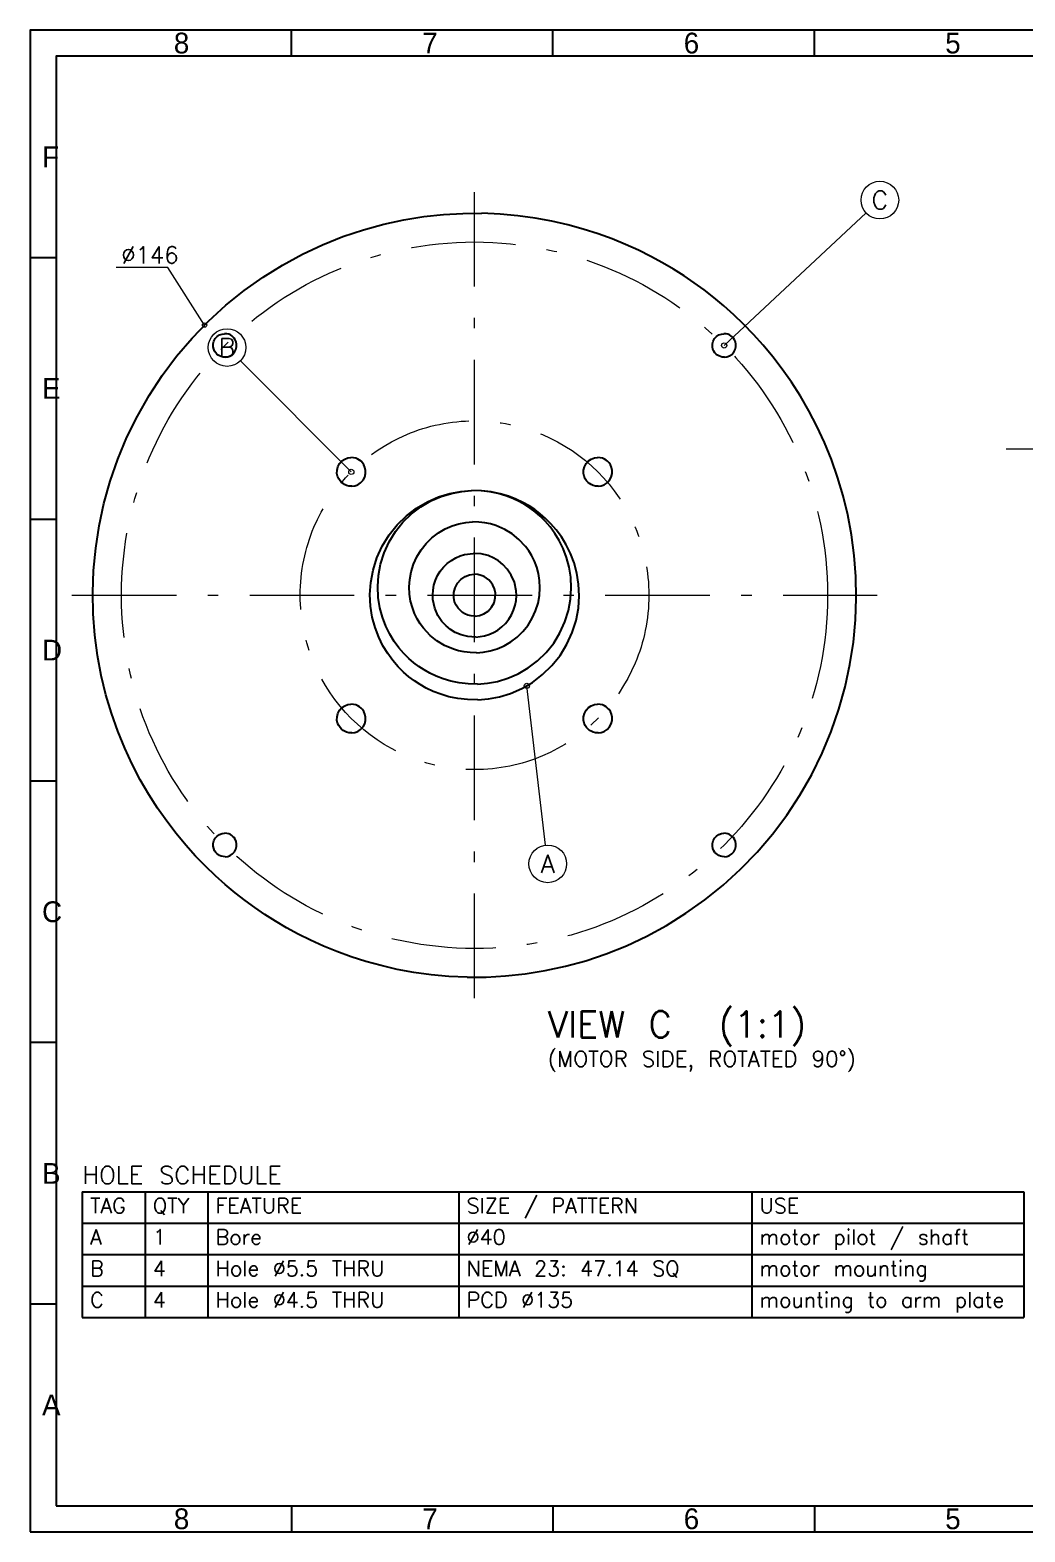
# Model space of a CAD drawing. Header units: millimetres. Extents: x 15 to 416, y 5 to 292.
# Drawn here: x 15 to 205.3, y 5 to 292 of the extents above; entities that cross this region are included whole.
import ezdxf
from ezdxf.enums import TextEntityAlignment as Align

# ---------------------------------------------------------------- set-up
doc = ezdxf.new("R2010")
doc.units = ezdxf.units.MM
doc.linetypes.add('CENTER', pattern=[34, 20, -6, 2, -6])
for name, color, linetype, lineweight in [('CENTER', 7, 'CENTER', 18), ('DIM', 7, 'Continuous', 18), ('FORMAT', 7, 'Continuous', 30), ('NOTES', 7, 'Continuous', 18), ('VISIBLE', 7, 'Continuous', 30)]:
    doc.layers.add(name, color=color, linetype=linetype, lineweight=lineweight)
doc.styles.add('SLDTEXTSTYLE0', font='txt.shx')

msp = doc.modelspace()

# ---------------------------------------------------------------- linework, layer by layer
at = {"layer": 'CENTER'}
for p, q in [((100, 107), (100, 261)), ((201.65, 212), (322.35, 212)), ((23, 184), (177, 184))]:
    msp.add_line(p, q, dxfattribs=at)
for radius in [67.5, 33.33]:
    msp.add_circle((100, 184), radius, dxfattribs=at)
at = {"layer": 'DIM'}
for p, q in [((174.868, 257.044), (147.73, 231.73)), ((41.381, 246.619), (31.445, 246.619)), ((48.381, 235.619), (41.381, 246.619)), ((55.216, 228.784), (76.432, 207.568)), ((113.579, 136.245), (110, 166.679))]:
    msp.add_line(p, q, dxfattribs=at)
for centre, radius in [((177.5, 259.5), 3.6), ((48.381, 235.619), 0.4), ((52.67, 231.33), 3.6), ((147.73, 231.73), 0.5), ((76.432, 207.568), 0.5), ((110, 166.679), 0.5), ((114, 132.67), 3.6)]:
    msp.add_circle(centre, radius, dxfattribs=at)
at = {"layer": 'FORMAT'}
for p, q in [((65, 287), (65, 292)), ((115, 287), (115, 292)), ((165, 287), (165, 292)), ((20, 248.5), (15, 248.5)), ((20, 198.5), (15, 198.5)), ((20, 148.5), (15, 148.5)), ((20, 98.5), (15, 98.5)), ((25, 70), (205, 70)), ((25, 70), (25, 46)), ((37, 70), (37, 46)), ((49, 70), (49, 46)), ((97, 70), (97, 46)), ((153, 70), (153, 46)), ((205, 70), (205, 46)), ((25, 64), (205, 64)), ((25, 58), (205, 58)), ((25, 52), (205, 52)), ((20, 48.5), (15, 48.5)), ((25, 46), (205, 46)), ((65, 10), (65, 5)), ((115, 10), (115, 5)), ((165, 10), (165, 5))]:
    msp.add_line(p, q, dxfattribs=at)
for points in [[(15, 5), (415, 5), (415, 292), (15, 292)], [(20, 10), (410, 10), (410, 287), (20, 287)]]:
    msp.add_lwpolyline(points, close=True, dxfattribs=at)
at = {"layer": 'VISIBLE'}
for p, q in [((82.637, 254.905), (86.505, 255.742)), ((86.505, 255.742), (90.329, 256.357)), ((90.329, 256.357), (94.092, 256.761)), ((94.092, 256.761), (97.781, 256.966)), ((97.781, 256.966), (101.385, 256.987)), ((104.893, 256.836), (101.385, 256.987)), ((108.299, 256.527), (104.893, 256.836)), ((111.594, 256.073), (108.299, 256.527)), ((114.776, 255.489), (111.594, 256.073)), ((117.84, 254.787), (114.776, 255.489)), ((74.836, 252.526), (78.741, 253.836)), ((78.741, 253.836), (82.637, 254.905)), ((120.784, 253.979), (117.84, 254.787)), ((123.607, 253.077), (120.784, 253.979)), ((126.31, 252.094), (123.607, 253.077)), ((67.087, 249.159), (70.944, 250.968)), ((70.944, 250.968), (74.836, 252.526)), ((128.893, 251.039), (126.31, 252.094)), ((131.358, 249.922), (128.893, 251.039)), ((133.708, 248.752), (131.358, 249.922)), ((59.568, 244.78), (63.286, 247.096)), ((63.286, 247.096), (67.087, 249.159)), ((135.944, 247.538), (133.708, 248.752)), ((138.069, 246.287), (135.944, 247.538)), ((55.955, 242.215), (59.568, 244.78)), ((140.089, 245.007), (138.069, 246.287)), ((142.005, 243.704), (140.089, 245.007)), ((52.472, 239.409), (55.955, 242.215)), ((143.878, 242.341), (142.005, 243.704)), ((145.765, 240.873), (143.878, 242.341)), ((49.143, 236.37), (52.472, 239.409)), ((147.66, 239.295), (145.765, 240.873)), ((149.558, 237.6), (147.66, 239.295)), ((45.99, 233.112), (49.143, 236.37)), ((151.453, 235.784), (149.558, 237.6)), ((153.337, 233.841), (151.453, 235.784)), ((43.035, 229.651), (45.99, 233.112)), ((50.037, 232.006), (50.168, 232.532)), ((50.168, 232.532), (50.43, 233.025)), ((50.43, 233.025), (50.805, 233.438)), ((50.805, 233.438), (51.256, 233.738)), ((51.256, 233.738), (51.735, 233.915)), ((51.735, 233.915), (52.202, 233.979)), ((52.627, 233.951), (52.202, 233.979)), ((52.998, 233.859), (52.627, 233.951)), ((53.309, 233.726), (52.998, 233.859)), ((53.565, 233.57), (53.309, 233.726)), ((53.797, 233.382), (53.565, 233.57)), ((54.028, 233.134), (53.797, 233.382)), ((54.24, 232.817), (54.028, 233.134)), ((54.41, 232.425), (54.24, 232.817)), ((145.497, 232.006), (145.628, 232.532)), ((145.628, 232.532), (145.89, 233.025)), ((145.89, 233.025), (146.265, 233.438)), ((146.265, 233.438), (146.716, 233.738)), ((146.716, 233.738), (147.195, 233.915)), ((147.195, 233.915), (147.662, 233.979)), ((148.087, 233.951), (147.662, 233.979)), ((148.458, 233.859), (148.087, 233.951)), ((148.769, 233.726), (148.458, 233.859)), ((149.025, 233.57), (148.769, 233.726)), ((149.257, 233.382), (149.025, 233.57)), ((149.488, 233.134), (149.257, 233.382)), ((149.7, 232.817), (149.488, 233.134)), ((149.87, 232.425), (149.7, 232.817)), ((155.203, 231.767), (153.337, 233.841)), ((40.296, 226.005), (43.035, 229.651)), ((50.032, 231.495), (50.037, 232.006)), ((50.13, 231.035), (50.032, 231.495)), ((50.3, 230.643), (50.13, 231.035)), ((50.512, 230.326), (50.3, 230.643)), ((50.743, 230.078), (50.512, 230.326)), ((50.975, 229.89), (50.743, 230.078)), ((51.231, 229.734), (50.975, 229.89)), ((51.542, 229.601), (51.231, 229.734)), ((51.913, 229.509), (51.542, 229.601)), ((52.805, 229.545), (53.284, 229.722)), ((53.284, 229.722), (53.735, 230.022)), ((53.735, 230.022), (54.11, 230.435)), ((54.11, 230.435), (54.372, 230.928)), ((54.372, 230.928), (54.503, 231.454)), ((54.508, 231.965), (54.41, 232.425)), ((54.503, 231.454), (54.508, 231.965)), ((145.492, 231.495), (145.497, 232.006)), ((145.59, 231.035), (145.492, 231.495)), ((145.76, 230.643), (145.59, 231.035)), ((145.972, 230.326), (145.76, 230.643)), ((146.203, 230.078), (145.972, 230.326)), ((146.435, 229.89), (146.203, 230.078)), ((146.691, 229.734), (146.435, 229.89)), ((147.002, 229.601), (146.691, 229.734)), ((147.373, 229.509), (147.002, 229.601)), ((148.265, 229.545), (148.744, 229.722)), ((148.744, 229.722), (149.195, 230.022)), ((149.195, 230.022), (149.57, 230.435)), ((149.57, 230.435), (149.832, 230.928)), ((149.832, 230.928), (149.963, 231.454)), ((149.968, 231.965), (149.87, 232.425)), ((149.963, 231.454), (149.968, 231.965)), ((157.042, 229.555), (155.203, 231.767)), ((52.338, 229.481), (51.913, 229.509)), ((52.338, 229.481), (52.805, 229.545)), ((147.798, 229.481), (147.373, 229.509)), ((147.798, 229.481), (148.265, 229.545)), ((158.844, 227.202), (157.042, 229.555)), ((160.599, 224.704), (158.844, 227.202)), ((37.789, 222.195), (40.296, 226.005)), ((162.295, 222.057), (160.599, 224.704)), ((35.53, 218.244), (37.789, 222.195)), ((163.92, 219.26), (162.295, 222.057)), ((33.529, 214.176), (35.53, 218.244)), ((165.46, 216.312), (163.92, 219.26)), ((166.901, 213.211), (165.46, 216.312)), ((31.793, 210.016), (33.529, 214.176)), ((168.228, 209.96), (166.901, 213.211)), ((30.328, 205.79), (31.793, 210.016)), ((74.181, 209.152), (74.64, 209.657)), ((74.64, 209.657), (75.19, 210.025)), ((75.19, 210.025), (75.776, 210.241)), ((75.776, 210.241), (76.346, 210.319)), ((76.867, 210.285), (76.346, 210.319)), ((77.319, 210.172), (76.867, 210.285)), ((77.7, 210.009), (77.319, 210.172)), ((78.012, 209.819), (77.7, 210.009)), ((78.297, 209.589), (78.012, 209.819)), ((78.579, 209.286), (78.297, 209.589)), ((121.321, 209.152), (121.78, 209.657)), ((121.78, 209.657), (122.33, 210.025)), ((122.33, 210.025), (122.916, 210.241)), ((122.916, 210.241), (123.486, 210.319)), ((124.007, 210.285), (123.486, 210.319)), ((124.459, 210.172), (124.007, 210.285)), ((124.84, 210.009), (124.459, 210.172)), ((125.152, 209.819), (124.84, 210.009)), ((125.437, 209.589), (125.152, 209.819)), ((125.719, 209.286), (125.437, 209.589)), ((169.426, 206.561), (168.228, 209.96)), ((73.695, 207.283), (73.701, 207.908)), ((73.815, 206.72), (73.695, 207.283)), ((73.701, 207.908), (73.861, 208.55)), ((74.022, 206.242), (73.815, 206.72)), ((73.861, 208.55), (74.181, 209.152)), ((78.838, 208.898), (78.579, 209.286)), ((79.045, 208.42), (78.838, 208.898)), ((78.999, 206.59), (79.159, 207.232)), ((79.165, 207.857), (79.045, 208.42)), ((79.159, 207.232), (79.165, 207.857)), ((120.835, 207.283), (120.841, 207.908)), ((120.955, 206.72), (120.835, 207.283)), ((120.841, 207.908), (121.001, 208.55)), ((121.162, 206.242), (120.955, 206.72)), ((121.001, 208.55), (121.321, 209.152)), ((125.978, 208.898), (125.719, 209.286)), ((126.185, 208.42), (125.978, 208.898)), ((126.139, 206.59), (126.299, 207.232)), ((126.305, 207.857), (126.185, 208.42)), ((126.299, 207.232), (126.305, 207.857)), ((29.134, 201.523), (30.328, 205.79)), ((74.281, 205.854), (74.022, 206.242)), ((74.563, 205.551), (74.281, 205.854)), ((74.848, 205.321), (74.563, 205.551)), ((75.16, 205.131), (74.848, 205.321)), ((75.541, 204.968), (75.16, 205.131)), ((75.993, 204.855), (75.541, 204.968)), ((76.514, 204.821), (75.993, 204.855)), ((76.514, 204.821), (77.084, 204.899)), ((77.084, 204.899), (77.67, 205.115)), ((77.67, 205.115), (78.22, 205.483)), ((78.22, 205.483), (78.679, 205.988)), ((78.679, 205.988), (78.999, 206.59)), ((95.243, 203.426), (97.35, 203.824)), ((95.6, 203.469), (97.549, 203.837)), ((97.35, 203.824), (99.392, 203.991)), ((97.549, 203.837), (99.422, 203.99)), ((101.341, 203.955), (99.392, 203.991)), ((102.938, 203.765), (101.256, 203.957)), ((103.177, 203.746), (101.341, 203.955)), ((121.421, 205.854), (121.162, 206.242)), ((121.703, 205.551), (121.421, 205.854)), ((121.988, 205.321), (121.703, 205.551)), ((122.3, 205.131), (121.988, 205.321)), ((122.681, 204.968), (122.3, 205.131)), ((123.133, 204.855), (122.681, 204.968)), ((123.654, 204.821), (123.133, 204.855)), ((123.654, 204.821), (124.224, 204.899)), ((124.224, 204.899), (124.81, 205.115)), ((124.81, 205.115), (125.36, 205.483)), ((125.36, 205.483), (125.819, 205.988)), ((125.819, 205.988), (126.139, 206.59)), ((170.479, 203.019), (169.426, 206.561)), ((28.211, 197.24), (29.134, 201.523)), ((87.955, 199.542), (89.753, 200.903)), ((88.923, 200.652), (90.983, 201.852)), ((89.753, 200.903), (91.659, 202.013)), ((90.983, 201.852), (93.106, 202.774)), ((91.659, 202.013), (93.623, 202.866)), ((93.106, 202.774), (95.243, 203.426)), ((93.623, 202.866), (95.6, 203.469)), ((104.521, 203.439), (102.938, 203.765)), ((104.888, 203.394), (103.177, 203.746)), ((105.983, 203.006), (104.521, 203.439)), ((106.468, 202.925), (104.888, 203.394)), ((107.322, 202.489), (105.983, 203.006)), ((107.916, 202.367), (106.468, 202.925)), ((108.542, 201.91), (107.322, 202.489)), ((109.235, 201.74), (107.916, 202.367)), ((109.648, 201.285), (108.542, 201.91)), ((110.43, 201.065), (109.235, 201.74)), ((110.645, 200.631), (109.648, 201.285)), ((111.508, 200.357), (110.43, 201.065)), ((171.37, 199.34), (170.479, 203.019)), ((85.203, 197.455), (86.979, 199.18)), ((86.313, 197.946), (87.955, 199.542)), ((86.979, 199.18), (88.923, 200.652)), ((111.598, 199.913), (110.645, 200.631)), ((112.538, 199.582), (111.508, 200.357)), ((112.559, 199.084), (111.598, 199.913)), ((113.578, 198.685), (112.538, 199.582)), ((113.517, 198.131), (112.559, 199.084)), ((114.456, 197.045), (113.517, 198.131)), ((114.613, 197.655), (113.578, 198.685)), ((172.083, 195.534), (171.37, 199.34)), ((27.553, 192.967), (28.211, 197.24)), ((82.337, 193.382), (83.643, 195.508)), ((82.337, 193.382), (83.643, 195.508)), ((83.643, 195.508), (85.203, 197.455)), ((83.662, 194.178), (84.869, 196.145)), ((84.869, 196.145), (86.313, 197.946)), ((91.862, 194.988), (93.077, 195.908)), ((93.077, 195.908), (94.364, 196.657)), ((94.364, 196.657), (95.691, 197.234)), ((95.691, 197.234), (97.027, 197.641)), ((97.027, 197.641), (98.344, 197.89)), ((98.344, 197.89), (99.62, 197.994)), ((100.838, 197.972), (99.62, 197.994)), ((101.985, 197.841), (100.838, 197.972)), ((103.055, 197.621), (101.985, 197.841)), ((104.042, 197.328), (103.055, 197.621)), ((105.772, 196.588), (104.042, 197.328)), ((107.193, 195.723), (105.772, 196.588)), ((108.486, 194.678), (107.193, 195.723)), ((115.357, 195.815), (114.456, 197.045)), ((115.628, 196.481), (114.613, 197.655)), ((116.199, 194.436), (115.357, 195.815)), ((116.602, 195.152), (115.628, 196.481)), ((172.602, 191.61), (172.083, 195.534)), ((27.153, 188.725), (27.553, 192.967)), ((81.313, 191.128), (82.337, 193.382)), ((82.715, 192.093), (83.662, 194.178)), ((88.961, 191.364), (89.777, 192.693)), ((89.777, 192.693), (90.752, 193.91)), ((90.752, 193.91), (91.862, 194.988)), ((109.767, 193.3), (108.486, 194.678)), ((110.376, 192.47), (109.767, 193.3)), ((110.945, 191.538), (110.376, 192.47)), ((116.954, 192.903), (116.199, 194.436)), ((117.512, 193.66), (116.602, 195.152)), ((117.594, 191.217), (116.954, 192.903)), ((118.329, 192.003), (117.512, 193.66)), ((80.585, 188.801), (81.313, 191.128)), ((81.64, 187.772), (82.041, 189.941)), ((82.041, 189.941), (82.715, 192.093)), ((87.865, 188.5), (88.321, 189.955)), ((88.321, 189.955), (88.961, 191.364)), ((88.321, 189.955), (88.961, 191.364)), ((94.081, 189.382), (94.791, 190.072)), ((94.791, 190.072), (95.569, 190.661)), ((95.569, 190.661), (96.393, 191.141)), ((96.393, 191.141), (97.242, 191.51)), ((97.242, 191.51), (98.097, 191.77)), ((98.097, 191.77), (99.757, 191.996)), ((101.271, 191.898), (99.757, 191.996)), ((102.587, 191.57), (101.271, 191.898)), ((103.694, 191.096), (102.587, 191.57)), ((104.603, 190.543), (103.694, 191.096)), ((105.431, 189.874), (104.603, 190.543)), ((106.251, 188.992), (105.431, 189.874)), ((111.456, 190.502), (110.945, 191.538)), ((111.888, 189.363), (111.456, 190.502)), ((118.087, 189.388), (117.594, 191.217)), ((119.021, 190.181), (118.329, 192.003)), ((119.553, 188.203), (119.021, 190.181)), ((172.912, 187.582), (172.602, 191.61)), ((27.002, 184.535), (27.153, 188.725)), ((80.151, 186.457), (80.585, 188.801)), ((81.5, 185.636), (81.64, 187.772)), ((87.5, 185.592), (87.595, 187.035)), ((87.595, 187.035), (87.865, 188.5)), ((92.234, 185.92), (92.525, 186.851)), ((92.525, 186.851), (92.935, 187.753)), ((92.525, 186.851), (92.935, 187.753)), ((92.935, 187.753), (93.457, 188.603)), ((92.935, 187.753), (93.457, 188.603)), ((93.457, 188.603), (94.081, 189.382)), ((93.457, 188.603), (94.081, 189.382)), ((96.729, 186.302), (97.396, 187.036)), ((97.396, 187.036), (98.197, 187.57)), ((98.197, 187.57), (99.049, 187.885)), ((99.049, 187.885), (99.878, 187.998)), ((100.635, 187.949), (99.878, 187.998)), ((101.294, 187.785), (100.635, 187.949)), ((101.847, 187.548), (101.294, 187.785)), ((102.302, 187.271), (101.847, 187.548)), ((102.716, 186.937), (102.302, 187.271)), ((103.126, 186.496), (102.716, 186.937)), ((107.005, 187.864), (106.251, 188.992)), ((107.608, 186.472), (107.005, 187.864)), ((112.221, 188.127), (111.888, 189.363)), ((112.432, 186.803), (112.221, 188.127)), ((112.5, 185.408), (112.432, 186.803)), ((118.399, 187.429), (118.087, 189.388)), ((118.5, 185.364), (118.399, 187.429)), ((119.891, 186.085), (119.553, 188.203)), ((172.998, 183.465), (172.912, 187.582)), ((27.088, 180.418), (27.002, 184.535)), ((80.001, 184.147), (80.151, 186.457)), ((80.109, 181.915), (80.001, 184.147)), ((81.601, 183.571), (81.5, 185.636)), ((87.568, 184.197), (87.5, 185.592)), ((87.779, 182.873), (87.568, 184.197)), ((92, 184.059), (92.061, 184.983)), ((92.044, 183.166), (92, 184.059)), ((92.061, 184.983), (92.234, 185.92)), ((96.022, 183.583), (96.03, 184.491)), ((96.03, 184.491), (96.263, 185.426)), ((96.263, 185.426), (96.729, 186.302)), ((103.502, 185.932), (103.126, 186.496)), ((103.804, 185.236), (103.502, 185.932)), ((103.978, 184.417), (103.804, 185.236)), ((103.97, 183.509), (103.978, 184.417)), ((107.956, 184.834), (107.608, 186.472)), ((107.939, 183.017), (108, 183.941)), ((108, 183.941), (107.956, 184.834)), ((112.135, 182.5), (112.405, 183.965)), ((112.405, 183.965), (112.5, 185.408)), ((118.36, 183.228), (118.5, 185.364)), ((119.849, 181.543), (119.999, 183.853)), ((119.999, 183.853), (119.891, 186.085)), ((80.447, 179.797), (80.109, 181.915)), ((81.913, 181.612), (81.601, 183.571)), ((82.406, 179.783), (81.913, 181.612)), ((88.112, 181.637), (87.779, 182.873)), ((88.544, 180.498), (88.112, 181.637)), ((92.392, 181.528), (92.044, 183.166)), ((92.995, 180.136), (92.392, 181.528)), ((96.196, 182.764), (96.022, 183.583)), ((96.498, 182.068), (96.196, 182.764)), ((96.874, 181.504), (96.498, 182.068)), ((97.284, 181.063), (96.874, 181.504)), ((97.698, 180.729), (97.284, 181.063)), ((101.803, 180.43), (102.604, 180.964)), ((102.604, 180.964), (103.271, 181.698)), ((103.271, 181.698), (103.737, 182.574)), ((103.737, 182.574), (103.97, 183.509)), ((107.065, 180.247), (107.475, 181.149)), ((107.065, 180.247), (107.475, 181.149)), ((107.475, 181.149), (107.766, 182.08)), ((107.766, 182.08), (107.939, 183.017)), ((111.039, 179.636), (111.679, 181.045)), ((111.039, 179.636), (111.679, 181.045)), ((111.679, 181.045), (112.135, 182.5)), ((117.285, 178.907), (117.959, 181.059)), ((117.959, 181.059), (118.36, 183.228)), ((119.415, 179.199), (119.849, 181.543)), ((172.847, 179.275), (172.998, 183.465)), ((27.398, 176.39), (27.088, 180.418)), ((80.979, 177.819), (80.447, 179.797)), ((83.046, 178.097), (82.406, 179.783)), ((83.801, 176.564), (83.046, 178.097)), ((89.055, 179.462), (88.544, 180.498)), ((89.624, 178.53), (89.055, 179.462)), ((90.233, 177.7), (89.624, 178.53)), ((93.749, 179.008), (92.995, 180.136)), ((94.569, 178.126), (93.749, 179.008)), ((95.397, 177.457), (94.569, 178.126)), ((98.153, 180.452), (97.698, 180.729)), ((98.706, 180.215), (98.153, 180.452)), ((99.365, 180.051), (98.706, 180.215)), ((100.122, 180.002), (99.365, 180.051)), ((100.122, 180.002), (100.951, 180.115)), ((100.951, 180.115), (101.803, 180.43)), ((105.209, 177.928), (105.919, 178.618)), ((105.919, 178.618), (106.543, 179.397)), ((105.919, 178.618), (106.543, 179.397)), ((106.543, 179.397), (107.065, 180.247)), ((109.248, 177.09), (110.223, 178.307)), ((110.223, 178.307), (111.039, 179.636)), ((116.338, 176.822), (117.285, 178.907)), ((118.687, 176.872), (119.415, 179.199)), ((172.447, 175.033), (172.847, 179.275)), ((27.917, 172.466), (27.398, 176.39)), ((81.671, 175.997), (80.979, 177.819)), ((82.488, 174.34), (81.671, 175.997)), ((84.643, 175.185), (83.801, 176.564)), ((85.544, 173.955), (84.643, 175.185)), ((91.514, 176.322), (90.233, 177.7)), ((92.807, 175.277), (91.514, 176.322)), ((94.228, 174.412), (92.807, 175.277)), ((96.306, 176.904), (95.397, 177.457)), ((97.413, 176.43), (96.306, 176.904)), ((98.729, 176.102), (97.413, 176.43)), ((100.243, 176.004), (98.729, 176.102)), ((100.243, 176.004), (101.903, 176.23)), ((101.903, 176.23), (102.758, 176.49)), ((102.758, 176.49), (103.607, 176.859)), ((103.607, 176.859), (104.431, 177.339)), ((104.431, 177.339), (105.209, 177.928)), ((105.636, 174.343), (106.923, 175.092)), ((106.923, 175.092), (108.138, 176.012)), ((108.138, 176.012), (109.248, 177.09)), ((115.131, 174.855), (116.338, 176.822)), ((117.663, 174.618), (118.687, 176.872)), ((28.63, 168.66), (27.917, 172.466)), ((83.398, 172.848), (82.488, 174.34)), ((84.372, 171.519), (83.398, 172.848)), ((86.483, 172.869), (85.544, 173.955)), ((87.441, 171.916), (86.483, 172.869)), ((95.958, 173.672), (94.228, 174.412)), ((96.945, 173.379), (95.958, 173.672)), ((98.015, 173.159), (96.945, 173.379)), ((99.162, 173.028), (98.015, 173.159)), ((100.38, 173.006), (99.162, 173.028)), ((100.38, 173.006), (101.656, 173.11)), ((101.656, 173.11), (102.973, 173.359)), ((102.973, 173.359), (104.309, 173.766)), ((104.309, 173.766), (105.636, 174.343)), ((112.045, 171.458), (113.687, 173.054)), ((113.687, 173.054), (115.131, 174.855)), ((114.797, 170.545), (116.357, 172.492)), ((116.357, 172.492), (117.663, 174.618)), ((116.357, 172.492), (117.663, 174.618)), ((171.789, 170.76), (172.447, 175.033)), ((85.387, 170.345), (84.372, 171.519)), ((86.422, 169.315), (85.387, 170.345)), ((88.402, 171.087), (87.441, 171.916)), ((89.355, 170.369), (88.402, 171.087)), ((90.352, 169.715), (89.355, 170.369)), ((91.458, 169.09), (90.352, 169.715)), ((108.341, 168.987), (110.247, 170.097)), ((110.247, 170.097), (112.045, 171.458)), ((113.021, 168.82), (114.797, 170.545)), ((170.866, 166.477), (171.789, 170.76)), ((29.521, 164.981), (28.63, 168.66)), ((87.462, 168.418), (86.422, 169.315)), ((88.492, 167.643), (87.462, 168.418)), ((89.57, 166.935), (88.492, 167.643)), ((90.765, 166.26), (89.57, 166.935)), ((92.678, 168.511), (91.458, 169.09)), ((94.017, 167.994), (92.678, 168.511)), ((95.479, 167.561), (94.017, 167.994)), ((97.062, 167.235), (95.479, 167.561)), ((98.76, 167.042), (97.062, 167.235)), ((100.562, 167.009), (98.76, 167.042)), ((100.562, 167.009), (102.451, 167.163)), ((102.451, 167.163), (104.4, 167.531)), ((104.4, 167.531), (106.377, 168.134)), ((106.377, 168.134), (108.341, 168.987)), ((109.017, 166.148), (111.077, 167.348)), ((111.077, 167.348), (113.021, 168.82)), ((169.672, 162.21), (170.866, 166.477)), ((30.574, 161.439), (29.521, 164.981)), ((92.084, 165.633), (90.765, 166.26)), ((93.532, 165.075), (92.084, 165.633)), ((95.112, 164.606), (93.532, 165.075)), ((96.823, 164.254), (95.112, 164.606)), ((98.659, 164.045), (96.823, 164.254)), ((100.608, 164.009), (98.659, 164.045)), ((100.608, 164.009), (102.65, 164.176)), ((102.65, 164.176), (104.757, 164.574)), ((104.757, 164.574), (106.894, 165.226)), ((106.894, 165.226), (109.017, 166.148)), ((31.772, 158.04), (30.574, 161.439)), ((73.695, 160.143), (73.701, 160.768)), ((73.701, 160.768), (73.861, 161.41)), ((73.861, 161.41), (74.181, 162.012)), ((74.181, 162.012), (74.64, 162.517)), ((74.64, 162.517), (75.19, 162.885)), ((75.19, 162.885), (75.776, 163.101)), ((75.776, 163.101), (76.346, 163.179)), ((76.867, 163.145), (76.346, 163.179)), ((77.319, 163.032), (76.867, 163.145)), ((77.7, 162.869), (77.319, 163.032)), ((78.012, 162.679), (77.7, 162.869)), ((78.297, 162.449), (78.012, 162.679)), ((78.579, 162.146), (78.297, 162.449)), ((78.838, 161.758), (78.579, 162.146)), ((79.045, 161.28), (78.838, 161.758)), ((79.165, 160.717), (79.045, 161.28)), ((120.835, 160.143), (120.841, 160.768)), ((120.841, 160.768), (121.001, 161.41)), ((121.001, 161.41), (121.321, 162.012)), ((121.321, 162.012), (121.78, 162.517)), ((121.78, 162.517), (122.33, 162.885)), ((122.33, 162.885), (122.916, 163.101)), ((122.916, 163.101), (123.486, 163.179)), ((124.007, 163.145), (123.486, 163.179)), ((124.459, 163.032), (124.007, 163.145)), ((124.84, 162.869), (124.459, 163.032)), ((125.152, 162.679), (124.84, 162.869)), ((125.437, 162.449), (125.152, 162.679)), ((125.719, 162.146), (125.437, 162.449)), ((125.978, 161.758), (125.719, 162.146)), ((126.185, 161.28), (125.978, 161.758)), ((126.305, 160.717), (126.185, 161.28)), ((168.207, 157.984), (169.672, 162.21)), ((33.099, 154.789), (31.772, 158.04)), ((73.815, 159.58), (73.695, 160.143)), ((74.022, 159.102), (73.815, 159.58)), ((74.281, 158.714), (74.022, 159.102)), ((74.563, 158.411), (74.281, 158.714)), ((74.848, 158.181), (74.563, 158.411)), ((75.16, 157.991), (74.848, 158.181)), ((75.541, 157.828), (75.16, 157.991)), ((77.084, 157.759), (77.67, 157.975)), ((77.67, 157.975), (78.22, 158.343)), ((78.22, 158.343), (78.679, 158.848)), ((78.679, 158.848), (78.999, 159.45)), ((78.999, 159.45), (79.159, 160.092)), ((79.159, 160.092), (79.165, 160.717)), ((120.955, 159.58), (120.835, 160.143)), ((121.162, 159.102), (120.955, 159.58)), ((121.421, 158.714), (121.162, 159.102)), ((121.703, 158.411), (121.421, 158.714)), ((121.988, 158.181), (121.703, 158.411)), ((122.3, 157.991), (121.988, 158.181)), ((122.681, 157.828), (122.3, 157.991)), ((124.224, 157.759), (124.81, 157.975)), ((124.81, 157.975), (125.36, 158.343)), ((125.36, 158.343), (125.819, 158.848)), ((125.819, 158.848), (126.139, 159.45)), ((126.139, 159.45), (126.299, 160.092)), ((126.299, 160.092), (126.305, 160.717)), ((166.471, 153.824), (168.207, 157.984)), ((75.993, 157.715), (75.541, 157.828)), ((76.514, 157.681), (75.993, 157.715)), ((76.514, 157.681), (77.084, 157.759)), ((123.133, 157.715), (122.681, 157.828)), ((123.654, 157.681), (123.133, 157.715)), ((123.654, 157.681), (124.224, 157.759)), ((34.54, 151.688), (33.099, 154.789)), ((164.47, 149.756), (166.471, 153.824)), ((36.08, 148.74), (34.54, 151.688)), ((162.211, 145.805), (164.47, 149.756)), ((37.705, 145.943), (36.08, 148.74)), ((39.401, 143.296), (37.705, 145.943)), ((159.704, 141.995), (162.211, 145.805)), ((41.156, 140.798), (39.401, 143.296)), ((42.958, 138.445), (41.156, 140.798)), ((156.965, 138.349), (159.704, 141.995)), ((44.797, 136.233), (42.958, 138.445)), ((50.43, 137.565), (50.805, 137.978)), ((50.805, 137.978), (51.256, 138.278)), ((51.256, 138.278), (51.735, 138.455)), ((51.735, 138.455), (52.202, 138.519)), ((52.627, 138.491), (52.202, 138.519)), ((52.998, 138.399), (52.627, 138.491)), ((53.309, 138.266), (52.998, 138.399)), ((53.565, 138.11), (53.309, 138.266)), ((53.797, 137.922), (53.565, 138.11)), ((54.028, 137.674), (53.797, 137.922)), ((145.89, 137.565), (146.265, 137.978)), ((146.265, 137.978), (146.716, 138.278)), ((146.716, 138.278), (147.195, 138.455)), ((147.195, 138.455), (147.662, 138.519)), ((148.087, 138.491), (147.662, 138.519)), ((148.458, 138.399), (148.087, 138.491)), ((148.769, 138.266), (148.458, 138.399)), ((149.025, 138.11), (148.769, 138.266)), ((149.257, 137.922), (149.025, 138.11)), ((149.488, 137.674), (149.257, 137.922)), ((154.01, 134.888), (156.965, 138.349)), ((46.663, 134.159), (44.797, 136.233)), ((50.032, 136.035), (50.037, 136.546)), ((50.13, 135.575), (50.032, 136.035)), ((50.037, 136.546), (50.168, 137.072)), ((50.3, 135.183), (50.13, 135.575)), ((50.168, 137.072), (50.43, 137.565)), ((50.512, 134.866), (50.3, 135.183)), ((53.735, 134.562), (54.11, 134.975)), ((54.24, 137.357), (54.028, 137.674)), ((54.11, 134.975), (54.372, 135.468)), ((54.41, 136.965), (54.24, 137.357)), ((54.372, 135.468), (54.503, 135.994)), ((54.508, 136.505), (54.41, 136.965)), ((54.503, 135.994), (54.508, 136.505)), ((145.492, 136.035), (145.497, 136.546)), ((145.59, 135.575), (145.492, 136.035)), ((145.497, 136.546), (145.628, 137.072)), ((145.76, 135.183), (145.59, 135.575)), ((145.628, 137.072), (145.89, 137.565)), ((145.972, 134.866), (145.76, 135.183)), ((149.195, 134.562), (149.57, 134.975)), ((149.7, 137.357), (149.488, 137.674)), ((149.57, 134.975), (149.832, 135.468)), ((149.87, 136.965), (149.7, 137.357)), ((149.832, 135.468), (149.963, 135.994)), ((149.968, 136.505), (149.87, 136.965)), ((149.963, 135.994), (149.968, 136.505)), ((48.547, 132.216), (46.663, 134.159)), ((50.442, 130.4), (48.547, 132.216)), ((50.743, 134.618), (50.512, 134.866)), ((50.975, 134.43), (50.743, 134.618)), ((51.231, 134.274), (50.975, 134.43)), ((51.542, 134.141), (51.231, 134.274)), ((51.913, 134.049), (51.542, 134.141)), ((52.338, 134.021), (51.913, 134.049)), ((52.338, 134.021), (52.805, 134.085)), ((52.805, 134.085), (53.284, 134.262)), ((53.284, 134.262), (53.735, 134.562)), ((146.203, 134.618), (145.972, 134.866)), ((146.435, 134.43), (146.203, 134.618)), ((146.691, 134.274), (146.435, 134.43)), ((147.002, 134.141), (146.691, 134.274)), ((147.373, 134.049), (147.002, 134.141)), ((147.798, 134.021), (147.373, 134.049)), ((147.798, 134.021), (148.265, 134.085)), ((148.265, 134.085), (148.744, 134.262)), ((148.744, 134.262), (149.195, 134.562)), ((150.857, 131.63), (154.01, 134.888)), ((52.34, 128.705), (50.442, 130.4)), ((147.528, 128.591), (150.857, 131.63)), ((54.235, 127.127), (52.34, 128.705)), ((56.122, 125.659), (54.235, 127.127)), ((144.045, 125.785), (147.528, 128.591)), ((57.995, 124.296), (56.122, 125.659)), ((59.911, 122.993), (57.995, 124.296)), ((140.432, 123.22), (144.045, 125.785)), ((61.931, 121.713), (59.911, 122.993)), ((64.056, 120.462), (61.931, 121.713)), ((132.913, 118.841), (136.714, 120.904)), ((136.714, 120.904), (140.432, 123.22)), ((66.292, 119.248), (64.056, 120.462)), ((68.642, 118.078), (66.292, 119.248)), ((71.107, 116.961), (68.642, 118.078)), ((129.056, 117.032), (132.913, 118.841)), ((73.69, 115.906), (71.107, 116.961)), ((76.393, 114.923), (73.69, 115.906)), ((79.216, 114.021), (76.393, 114.923)), ((121.259, 114.164), (125.164, 115.474)), ((125.164, 115.474), (129.056, 117.032)), ((82.16, 113.213), (79.216, 114.021)), ((85.224, 112.511), (82.16, 113.213)), ((88.406, 111.927), (85.224, 112.511)), ((109.671, 111.643), (113.495, 112.258)), ((113.495, 112.258), (117.363, 113.095)), ((117.363, 113.095), (121.259, 114.164)), ((91.701, 111.473), (88.406, 111.927)), ((95.107, 111.164), (91.701, 111.473)), ((98.615, 111.013), (95.107, 111.164)), ((98.615, 111.013), (102.219, 111.034)), ((102.219, 111.034), (105.908, 111.239)), ((105.908, 111.239), (109.671, 111.643))]:
    msp.add_line(p, q, dxfattribs=at)

# ---------------------------------------------------------------- texts
at = {"layer": 'FORMAT', "char_height": 3.97, "attachment_point": 1}
for s, insert in [('8', (42.5, 291.5)), ('7', (90, 291.5)), ('6', (140, 291.5)), ('5', (190, 291.5)), ('F', (17.3, 269.75)), ('E', (17.3, 225.5)), ('D', (17.3, 175.5)), ('C', (17.3, 125.5)), ('B', (17.3, 75.5)), ('A', (17.3, 31.25)), ('8', (42.5, 9.5)), ('7', (90, 9.5)), ('6', (140, 9.5)), ('5', (190, 9.5))]:
    msp.add_mtext(s, dxfattribs=dict(at, insert=insert))
at = {"layer": 'NOTES', "style": 'SLDTEXTSTYLE0'}
for s, p in [('C', (177.5, 259.5)), ('B', (52.67, 231.33)), ('A', (114, 132.67))]:
    msp.add_text(s, height=3.5, dxfattribs=at).set_placement(p, align=Align.MIDDLE_CENTER)
for s, height, p in [('Ø146', 3.2, (32.445, 247.419)), ('HOLE SCHEDULE', 3.4, (25, 71.5)), ('SIZE / PATTERN', 2.9, (98.5, 65.9)), ('TAG', 2.9, (26.5, 65.9)), ('QTY', 2.9, (38.5, 65.9)), ('FEATURE', 2.9, (50.5, 65.9)), ('USE', 2.9, (154.5, 65.9)), ('motor pilot / shaft', 2.9, (154.5, 59.9)), ('A', 2.9, (26.5, 59.9)), ('1', 2.9, (38.5, 59.9)), ('Bore', 2.9, (50.5, 59.9)), ('Ø40', 2.9, (98.5, 59.9)), ('B', 2.9, (26.5, 53.9)), ('4', 2.9, (38.5, 53.9)), ('Hole Ø5.5 THRU', 2.9, (50.5, 53.9)), ('NEMA 23: 47.14 SQ', 2.9, (98.5, 53.9)), ('motor mounting', 2.9, (154.5, 53.9)), ('C', 2.9, (26.5, 47.9)), ('4', 2.9, (38.5, 47.9)), ('Hole Ø4.5 THRU', 2.9, (50.5, 47.9)), ('PCD Ø135', 2.9, (98.5, 47.9)), ('mounting to arm plate', 2.9, (154.5, 47.9))]:
    msp.add_text(s, height=height, dxfattribs=at).set_placement(p)
for s, height, p in [('VIEW C  (1:1)', 5, (114, 98)), ('(MOTOR SIDE, ROTATED 90°)', 3, (114, 93))]:
    msp.add_text(s, height=height, dxfattribs=at).set_placement(p, align=Align.BOTTOM_LEFT)

doc.saveas('drawing.dxf')
